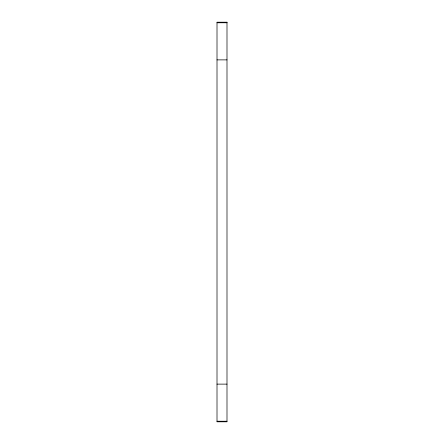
<?xml version="1.0" encoding="UTF-8"?>
<svg xmlns="http://www.w3.org/2000/svg" width="444" height="444" viewBox="0 0 444 444"><rect width="100%" height="100%" fill="white"/><g stroke="black" fill="none" stroke-linecap="round" stroke-linejoin="round"><path stroke-width="0.67" d="M217.005 22.772L226.995 22.772M217.005 59.879L226.995 59.879M217.005 384.121L226.995 384.121M217.005 421.228L226.995 421.228M226.995 22.2L217.005 22.2L217.005 421.8L226.995 421.8L226.995 22.2"/></g></svg>
